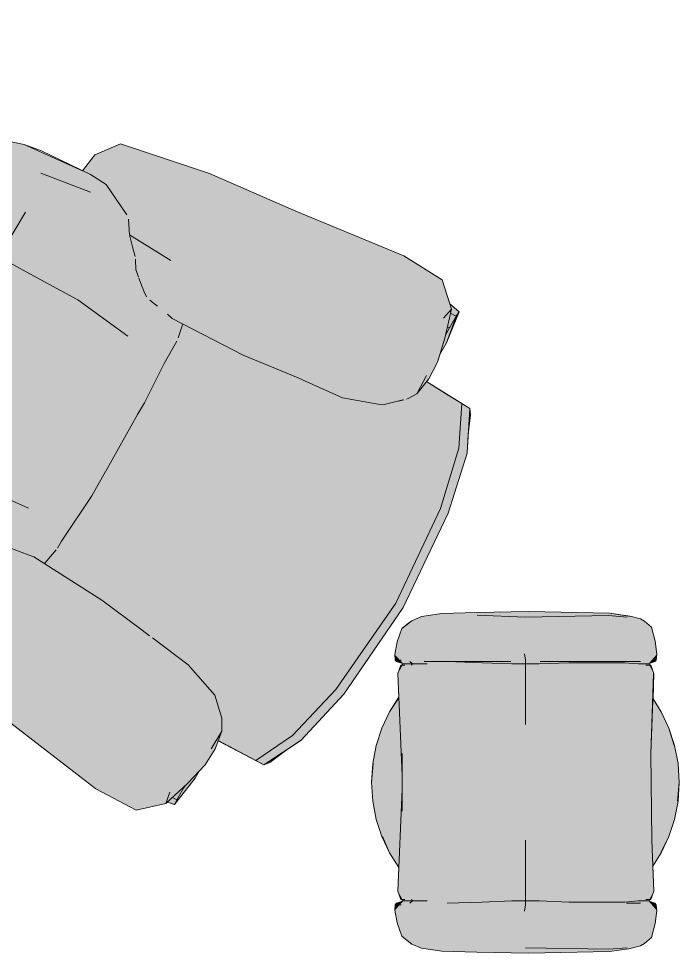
# Model space of a CAD drawing. Header units: inches. Extents: x 99 to 15695, y -7208 to 2559.
# Drawn here: x 9166.7 to 9205.3, y -4729.6 to -4674.9 of the extents above; entities that cross this region are included whole.
import ezdxf

# ---------------------------------------------------------------- set-up
doc = ezdxf.new("R2010")
doc.units = ezdxf.units.IN
doc.header["$LTSCALE"] = 96
doc.header["$MEASUREMENT"] = 0
doc.layers.add('Furniture_ Interior', color=7, linetype='Continuous', lineweight=25, true_color=0x8080c0)

# ---------------------------------------------------------------- blocks, each defined once
blk = doc.blocks.new('Seating_Chairs_Armchairs_Marido Recliner')
at = {"layer": 'Furniture_ Interior', "color": 163, "lineweight": 0, "true_color": 0x8080c0, "transparency": 33554687}
for p, q in [((-0.055, 45.559), (8.566, 45.02)), ((-13.17, 34.285), (-12.637, 38.042)), ((-6.753, 33.941), (-6.65, 37.879)), ((6.54, 37.882), (6.643, 33.941)), ((12.527, 38.042), (13.063, 34.285)), ((2.78, 37.49), (1.602, 37.51)), ((10.498, 31.644), (8.263, 28.636)), ((12.728, 30.913), (12.244, 30.553)), ((-12.063, 30.344), (-11.959, 26.871)), ((11.959, 26.871), (12.065, 30.42)), ((-10.307, 28.687), (-10.899, 29.097)), ((-10.336, 28.707), (-10.007, 28.273)), ((9.83, 28.051), (9.338, 27.374)), ((-9.095, 26.728), (-9.008, 26.062)), ((-8.837, 23.83), (-7.908, 23.637)), ((3.588, 23.32), (1.791, 23.352)), ((7.065, 23.588), (3.588, 23.32)), ((7.579, 23.578), (7.065, 23.588)), ((-17.489, 7.871), (-18.234, 7.708)), ((-16.856, 7.224), (-16.853, 7.155)), ((-11.693, 7.392), (-11.45, 7.7)), ((-12.442, 6.819), (-13.771, 6.862)), ((17.684, 7.155), (16.834, 7.162))]:
    blk.add_line(p, q, dxfattribs=at)
blk.add_lwpolyline([(-9.174, 46.087), (-7.975, 46.245), (-5.187, 46.047), (-0.055, 46.556), (5.08, 46.064), (7.868, 46.251), (9.067, 46.087), (11.064, 45.221), (11.972, 44.366), (12.622, 43.396), (13.587, 40.13), (13.78, 38.813), (14.001, 35.57), (15.387, 35.361), (16.806, 34.153), (18.009, 27.584), (18.673, 20.871), (19.664, 12.57), (19.561, 9.32), (18.234, 7.708), (18.114, 7.666), (18.023, 7.132), (15.915, 6.798), (15.387, 6.8), (14.856, 6.661), (13.649, 6.604), (13.092, 6.703), (12.975, 3), (12.648, 2.732), (11.487, 2.167), (10.424, 1.572), (6.507, 0.592), (-0.18, 0), (-6.848, 0.592), (-10.766, 1.572), (-11.829, 2.167), (-12.99, 2.732), (-13.316, 3), (-13.341, 3.769), (-13.358, 4.309), (-13.374, 4.821), (-13.431, 6.643), (-13.649, 6.604), (-14.856, 6.661), (-15.391, 6.801), (-16.214, 6.798), (-18.329, 7.155), (-18.465, 7.989), (-19.561, 9.32), (-19.664, 12.57), (-18.673, 20.871), (-18.009, 27.584), (-16.806, 34.153), (-15.387, 35.361), (-14.113, 35.554), (-13.698, 40.13), (-12.733, 43.396), (-12.082, 44.362), (-11.174, 45.218)], close=True, dxfattribs=at)
for points in [[(-13.083, 31.237), (-14.093, 33.591), (-14.155, 34.928), (-13.89, 38.813), (-13.698, 40.13), (-12.733, 43.396), (-12.082, 44.362), (-11.174, 45.218), (-9.174, 46.087), (-7.975, 46.245), (-5.187, 46.047), (-0.055, 46.556), (5.08, 46.064), (7.868, 46.251), (9.067, 46.087), (11.064, 45.221), (11.972, 44.366), (12.622, 43.396), (13.587, 40.13), (13.78, 38.813), (14.045, 34.928)], [(-7.623, 46.028), (-6.575, 45.953), (-5.105, 45.921), (-2.791, 46.195), (-0.055, 46.405), (2.681, 46.182), (4.995, 45.899), (6.466, 45.931), (7.515, 46.009)], [(-6.363, 37.978), (-7.295, 37.659), (-9.985, 37.604)], [(6.102, 38.128), (6.251, 37.978), (5.006, 37.602), (-0.061, 37.466), (-5.153, 37.602), (-6.363, 37.978), (-6.214, 38.128)], [(9.883, 37.604), (7.214, 37.659), (6.251, 37.978)], [(-11.81, 7.248), (-11.897, 7.189), (-12.442, 6.819), (-13.649, 6.604), (-14.856, 6.661), (-16.42, 7.07), (-18.234, 7.708), (-19.561, 9.32), (-19.664, 12.57), (-18.673, 20.871), (-18.009, 27.584), (-16.806, 34.153), (-15.387, 35.361), (-14.113, 35.554)], [(14.001, 35.57), (15.387, 35.361), (16.806, 34.153), (18.009, 27.584), (18.673, 20.871), (19.664, 12.57), (19.561, 9.32), (18.234, 7.708), (17.489, 7.871)], [(14.045, 34.928), (13.849, 33.681), (13.682, 32.831), (12.978, 31.24)], [(-6.39, 26.817), (-6.809, 31.231), (-6.753, 33.941)], [(6.28, 26.817), (6.7, 31.231), (6.643, 33.941)], [(-11.042, 29.208), (-11.496, 29.731), (-12.063, 30.344), (-12.891, 30.956)], [(10.91, 29.138), (11.371, 29.667), (12.065, 30.42)], [(10.879, 29.104), (10.337, 28.728), (10.004, 28.289)], [(-9.167, 27.059), (-9.393, 27.43), (-9.96, 28.209)], [(9.031, 18.969), (8.801, 24.737), (8.888, 25.162), (9.022, 26.221), (9.09, 26.729), (9.168, 27.087)], [(-8.891, 25.134), (-8.802, 24.702), (-9.031, 18.969), (-9.531, 14.746)], [(-7.686, 23.583), (-7.178, 23.593), (-6.051, 23.576), (-3.241, 23.393), (-2.379, 23.398), (1.773, 23.347)], [(7.708, 23.609), (8.808, 23.838), (8.837, 23.832)], [(9.488, 14.734), (9.411, 15.39), (9.031, 18.969)], [(-10.626, 8.846), (-9.848, 11.289), (-9.58, 14.127), (-9.53, 14.746)], [(13.771, 6.862), (12.442, 6.819), (11.744, 7.293), (10.688, 8.56), (9.848, 11.289), (9.509, 14.469)], [(-10.626, 8.846), (-10.742, 8.523), (-11.662, 7.454)], [(-18.465, 7.989), (-18.329, 7.155), (-18.322, 7.132), (-17.983, 7.155), (-17.973, 7.616)], [(-16.646, 7.15), (-17.133, 7.162), (-17.124, 7.318)], [(18.234, 7.708), (16.42, 7.07), (14.856, 6.661), (13.649, 6.604), (12.442, 6.819)], [(15.387, 6.8), (15.915, 6.798), (18.023, 7.132), (17.684, 7.155), (17.693, 7.518)], [(16.65, 7.151), (16.834, 7.162), (16.831, 7.215)], [(18.114, 7.666), (18.03, 7.155), (18.023, 7.132)], [(-15.391, 6.801), (-16.214, 6.798), (-18.322, 7.132)], [(-16.214, 6.798), (-16.882, 6.919), (-17.983, 7.155), (-17.133, 7.162)], [(-11.829, 2.167), (-12.99, 2.732), (-13.316, 3), (-13.432, 6.642)], [(13.091, 6.703), (12.993, 3.674), (10.435, 2.271), (6.509, 1.231), (-0.18, 0.619), (-6.851, 1.231), (-10.776, 2.271), (-13.335, 3.674), (-13.431, 6.643)], [(13.092, 6.703), (12.975, 3), (12.648, 2.732), (11.487, 2.167)], [(12.993, 3.674), (12.975, 3), (10.424, 1.572), (6.507, 0.592), (-0.18, 0), (-6.848, 0.592), (-10.766, 1.572), (-13.316, 3), (-13.335, 3.674)]]:
    blk.add_lwpolyline(points, dxfattribs=at)
at = {"layer": 'Furniture_ Interior', "color": 7, "lineweight": 0, "true_color": 0xffffff, "transparency": 33554687}
for points in [[(-0.055, 46.556), (14.001, 35.57), (-0.055, 46.556), (-14.113, 35.554)], [(-5.187, 46.047), (-0.055, 46.556), (-5.187, 46.047), (-14.113, 35.554)], [(-14.113, 35.554), (-13.698, 40.13), (-14.113, 35.554), (-5.187, 46.047)], [(-5.187, 46.047), (-13.698, 40.13), (-5.187, 46.047), (-7.975, 46.245)], [(-7.975, 46.245), (-13.698, 40.13), (-7.975, 46.245), (-12.733, 43.396)], [(-9.174, 46.087), (-7.975, 46.245), (-9.174, 46.087), (-12.733, 43.396)], [(-12.733, 43.396), (-12.082, 44.362), (-12.733, 43.396), (-9.174, 46.087)], [(-9.174, 46.087), (-12.082, 44.362), (-9.174, 46.087), (-11.174, 45.218)], [(-0.055, 46.556), (5.08, 46.064), (-0.055, 46.556), (14.001, 35.57)], [(7.868, 46.251), (13.587, 40.13), (7.868, 46.251), (5.08, 46.064)], [(13.587, 40.13), (13.78, 38.813), (13.587, 40.13), (5.08, 46.064)], [(5.08, 46.064), (13.78, 38.813), (5.08, 46.064), (14.001, 35.57)], [(7.868, 46.251), (9.067, 46.087), (7.868, 46.251), (12.622, 43.396)], [(12.622, 43.396), (13.587, 40.13), (12.622, 43.396), (7.868, 46.251)], [(11.064, 45.221), (11.972, 44.366), (11.064, 45.221), (9.067, 46.087)], [(9.067, 46.087), (11.972, 44.366), (9.067, 46.087), (12.622, 43.396)], [(18.009, 27.584), (-18.009, 27.584), (18.009, 27.584), (14.001, 35.57)], [(-18.009, 27.584), (-14.113, 35.554), (-18.009, 27.584), (14.001, 35.57)], [(-16.806, 34.153), (-14.113, 35.554), (-16.806, 34.153), (-18.009, 27.584)], [(-15.387, 35.361), (-14.113, 35.554), (-15.387, 35.361), (-16.806, 34.153)], [(14.001, 35.57), (15.387, 35.361), (14.001, 35.57), (16.806, 34.153)], [(14.001, 35.57), (16.806, 34.153), (14.001, 35.57), (18.009, 27.584)], [(18.009, 27.584), (18.673, 20.871), (18.009, 27.584), (-18.673, 20.871)], [(-18.673, 20.871), (-18.009, 27.584), (-18.673, 20.871), (18.009, 27.584)], [(-19.664, 12.57), (-18.673, 20.871), (-19.664, 12.57), (-13.431, 6.643)], [(13.092, 6.703), (-13.431, 6.643), (13.092, 6.703), (-18.673, 20.871)], [(18.673, 20.871), (13.092, 6.703), (18.673, 20.871), (-18.673, 20.871)], [(19.664, 12.57), (13.092, 6.703), (19.664, 12.57), (18.673, 20.871)], [(-18.465, 7.989), (-19.561, 9.32), (-18.465, 7.989), (-19.664, 12.57)], [(-15.391, 6.801), (-18.465, 7.989), (-15.391, 6.801), (-19.664, 12.57)], [(-13.431, 6.643), (-15.391, 6.801), (-13.431, 6.643), (-19.664, 12.57)], [(15.387, 6.8), (13.092, 6.703), (15.387, 6.8), (19.664, 12.57)], [(19.664, 12.57), (18.114, 7.666), (19.664, 12.57), (15.387, 6.8)], [(19.561, 9.32), (18.114, 7.666), (19.561, 9.32), (19.664, 12.57)], [(18.234, 7.708), (18.114, 7.666), (18.234, 7.708), (19.561, 9.32)], [(-16.214, 6.798), (-18.329, 7.155), (-16.214, 6.798), (-18.465, 7.989)], [(-15.391, 6.801), (-16.214, 6.798), (-15.391, 6.801), (-18.465, 7.989)], [(18.114, 7.666), (15.915, 6.798), (18.114, 7.666), (15.387, 6.8)], [(18.023, 7.132), (15.915, 6.798), (18.023, 7.132), (18.114, 7.666)], [(-14.856, 6.661), (-15.391, 6.801), (-14.856, 6.661), (-13.431, 6.643)], [(-13.431, 6.643), (-13.649, 6.604), (-13.431, 6.643), (-14.856, 6.661)], [(-0.18, 0), (-13.431, 6.643), (-0.18, 0), (13.092, 6.703)], [(-6.848, 0.592), (-13.431, 6.643), (-6.848, 0.592), (-0.18, 0)], [(-13.374, 4.821), (-13.431, 6.643), (-13.374, 4.821), (-10.766, 1.572)], [(-10.766, 1.572), (-13.431, 6.643), (-10.766, 1.572), (-6.848, 0.592)], [(6.507, 0.592), (-0.18, 0), (6.507, 0.592), (13.092, 6.703)], [(13.092, 6.703), (10.424, 1.572), (13.092, 6.703), (6.507, 0.592)], [(11.487, 2.167), (10.424, 1.572), (11.487, 2.167), (13.092, 6.703)], [(13.092, 6.703), (12.648, 2.732), (13.092, 6.703), (11.487, 2.167)], [(12.975, 3), (12.648, 2.732), (12.975, 3), (13.092, 6.703)], [(14.856, 6.661), (13.092, 6.703), (14.856, 6.661), (15.387, 6.8)], [(13.649, 6.604), (13.092, 6.703), (13.649, 6.604), (14.856, 6.661)], [(-11.829, 2.167), (-13.358, 4.309), (-11.829, 2.167), (-13.374, 4.821)], [(-10.766, 1.572), (-11.829, 2.167), (-10.766, 1.572), (-13.374, 4.821)], [(-13.341, 3.769), (-13.358, 4.309), (-13.341, 3.769), (-11.829, 2.167)], [(-13.316, 3), (-13.341, 3.769), (-13.316, 3), (-12.99, 2.732)], [(-12.99, 2.732), (-13.341, 3.769), (-12.99, 2.732), (-11.829, 2.167)]]:
    blk.add_solid(points, dxfattribs=at)
blk = doc.blocks.new('Seating_Ottomans_Stretto Ottoman')
at = {"layer": 'Furniture_ Interior', "color": 163, "lineweight": 0, "true_color": 0x8080c0, "transparency": 33554687}
for p, q in [((-1.26, 20.063), (0, 20.172)), ((-8.22, 18.618), (-8.22, 18.6)), ((-8.22, 18.226), (-8.22, 18.487)), ((-5.725, 18.385), (-4.739, 18.989)), ((4.739, 18.989), (5.725, 18.385)), ((-7.871, 18.001), (-7.871, 18.245)), ((-1.943, 18.175), (1.943, 18.175)), ((7.871, 18.245), (7.964, 18.088)), ((-8.114, 16.719), (-8.114, 11.037)), ((-7.871, 10.086), (-7.964, 10.086)), ((-3.884, 10.087), (-7.871, 10.087)), ((3.884, 10.087), (7.871, 10.087)), ((7.964, 10.086), (7.871, 10.086)), ((-8.114, 9.126), (-8.114, 2.543)), ((8.114, 3.471), (8.114, 2.543)), ((1.26, 0.108), (0, 0))]:
    blk.add_line(p, q, dxfattribs=at)
blk.add_lwpolyline([(-9.435, 18.499), (-8.59, 18.644), (-8.22, 18.618), (-8.114, 18.528), (-7.964, 18.088), (-7.871, 18.245), (-7.307, 18.448), (-5.725, 18.385), (-4.739, 18.989), (-3.643, 19.492), (-2.482, 19.863), (-1.264, 20.093), (0, 20.172), (1.264, 20.093), (2.482, 19.863), (3.643, 19.492), (4.739, 18.989), (5.725, 18.385), (7.308, 18.448), (7.871, 18.245), (7.964, 18.088), (8.114, 18.528), (8.22, 18.618), (8.59, 18.638), (9.435, 18.499), (10.332, 18.188), (10.706, 17.734), (10.862, 17.541), (11.135, 16.902), (11.341, 15.571), (11.402, 13.264), (11.48, 9.888), (11.357, 4.583), (11.174, 3.316), (11.159, 3.227), (10.984, 2.544), (10.819, 2.287), (10.427, 1.83), (9.488, 1.576), (8.602, 1.478), (8.22, 1.509), (8.114, 1.599), (7.964, 2.02), (7.871, 1.863), (7.307, 1.66), (5.634, 1.731), (4.739, 1.183), (3.643, 0.68), (2.482, 0.308), (1.264, 0.079), (0, 0), (-1.264, 0.079), (-2.482, 0.308), (-3.643, 0.68), (-4.739, 1.183), (-5.622, 1.724), (-7.307, 1.66), (-7.871, 1.863), (-7.964, 2.02), (-8.114, 1.599), (-8.22, 1.509), (-8.602, 1.478), (-9.488, 1.576), (-10.427, 1.83), (-10.819, 2.287), (-10.984, 2.544), (-11.159, 3.227), (-11.357, 4.583), (-11.48, 9.888), (-11.402, 13.264), (-11.341, 15.571), (-11.135, 16.902), (-10.862, 17.541), (-10.332, 18.188)], close=True, dxfattribs=at)
for points in [[(-5.675, 18.383), (-4.739, 18.989), (-3.643, 19.492), (-2.482, 19.863), (-1.264, 20.093), (0, 20.172), (1.264, 20.093), (2.482, 19.863), (3.643, 19.492), (4.739, 18.989), (3.632, 19.464)], [(-8.22, 1.509), (-8.602, 1.478), (-9.488, 1.576), (-10.427, 1.83), (-10.819, 2.287), (-10.984, 2.544), (-11.159, 3.227), (-11.174, 3.316), (-11.357, 4.583), (-11.48, 9.888), (-11.402, 13.264), (-11.341, 15.571), (-11.135, 16.902), (-10.862, 17.541), (-10.706, 17.734), (-10.332, 18.188), (-9.435, 18.499), (-8.59, 18.644), (-8.22, 18.618), (-8.114, 18.528), (-7.964, 18.088)], [(-7.964, 16.529), (-7.964, 18.088), (-7.871, 18.245), (-7.307, 18.448), (-0.464, 18.175)], [(0.464, 18.175), (7.308, 18.448), (7.871, 18.245), (7.871, 18.001)], [(7.964, 16.529), (7.964, 18.088), (8.114, 18.528), (8.22, 18.618)], [(8.22, 18.226), (8.22, 18.618), (8.59, 18.638), (9.435, 18.499), (10.332, 18.188), (10.706, 17.734), (10.862, 17.541), (11.135, 16.902), (11.341, 15.571), (11.402, 13.264), (11.48, 9.888), (11.357, 4.583), (11.174, 3.316), (11.159, 3.227), (10.984, 2.544), (10.819, 2.287), (10.427, 1.83), (9.488, 1.576), (8.602, 1.478), (8.22, 1.509), (8.22, 1.545)], [(-8.114, 17.654), (-7.964, 17.492), (-7.871, 17.546)], [(7.871, 17.546), (7.964, 17.492), (8.114, 17.654)], [(-8.114, 15.217), (-8.037, 12.916), (-7.964, 10.988), (-7.964, 9.176), (-8.037, 7.25), (-8.037, 3.578), (-7.964, 2.69), (-7.964, 2.02)], [(8.114, 15.217), (8.037, 12.916), (7.964, 10.988), (7.964, 9.176), (8.037, 7.25), (8.037, 3.578), (7.964, 2.69), (7.964, 2.02), (7.871, 1.863), (7.871, 2.185)], [(-11.106, 3.412), (-11.202, 4.646), (-11.107, 10.086), (-11.241, 13.257)], [(-8.638, 10.144), (-8.22, 10.088), (-8.114, 10.09), (-7.964, 10.087)], [(7.964, 10.087), (8.114, 10.09), (8.22, 10.088), (8.638, 10.144)], [(11.107, 10.086), (11.202, 4.646), (11.106, 3.412)], [(-7.871, 1.863), (-7.964, 2.02), (-8.114, 1.599), (-8.22, 1.509), (-8.22, 1.545)], [(-1.943, 1.862), (-7.307, 1.66), (-7.871, 1.863), (-7.871, 2.185)], [(7.871, 1.863), (7.307, 1.66), (3.884, 1.806), (-1.943, 1.862), (-7.307, 1.697)], [(8.22, 1.509), (8.114, 1.599), (7.964, 2.02)], [(-2.474, 0.337), (-3.643, 0.68), (-4.739, 1.183), (-5.622, 1.724)], [(5.634, 1.731), (4.739, 1.183), (3.643, 0.68)], [(4.725, 1.209), (3.643, 0.68), (2.482, 0.308), (1.264, 0.079), (0, 0), (-1.264, 0.079), (-2.482, 0.308), (-3.643, 0.68)]]:
    blk.add_lwpolyline(points, dxfattribs=at)
at = {"layer": 'Furniture_ Interior', "color": 7, "lineweight": 0, "true_color": 0xffffff, "transparency": 33554687}
for points in [[(-1.264, 20.093), (0, 20.172), (-1.264, 20.093), (-5.725, 18.385)], [(-5.725, 18.385), (0, 20.172), (-5.725, 18.385), (5.725, 18.385)], [(-5.725, 18.385), (-2.482, 19.863), (-5.725, 18.385), (-1.264, 20.093)], [(-3.643, 19.492), (-2.482, 19.863), (-3.643, 19.492), (-5.725, 18.385)], [(1.264, 20.093), (5.725, 18.385), (1.264, 20.093), (0, 20.172)], [(2.482, 19.863), (5.725, 18.385), (2.482, 19.863), (1.264, 20.093)], [(3.643, 19.492), (5.725, 18.385), (3.643, 19.492), (2.482, 19.863)], [(-5.725, 18.385), (-4.739, 18.989), (-5.725, 18.385), (-3.643, 19.492)], [(4.739, 18.989), (5.725, 18.385), (4.739, 18.989), (3.643, 19.492)], [(-5.725, 18.385), (-5.622, 1.724), (-5.725, 18.385), (-11.48, 9.888)], [(-11.48, 9.888), (-11.402, 13.264), (-11.48, 9.888), (-5.725, 18.385)], [(-5.725, 18.385), (-11.402, 13.264), (-5.725, 18.385), (-7.964, 18.088)], [(-7.964, 18.088), (-10.862, 17.541), (-7.964, 18.088), (-9.435, 18.499)], [(-9.435, 18.499), (-10.862, 17.541), (-9.435, 18.499), (-10.332, 18.188)], [(-8.59, 18.644), (-7.964, 18.088), (-8.59, 18.644), (-9.435, 18.499)], [(-8.59, 18.644), (-8.22, 18.618), (-8.59, 18.644), (-8.114, 18.528)], [(-8.114, 18.528), (-7.964, 18.088), (-8.114, 18.528), (-8.59, 18.644)], [(-7.871, 18.245), (-7.307, 18.448), (-7.871, 18.245), (-7.964, 18.088)], [(-7.964, 18.088), (-7.307, 18.448), (-7.964, 18.088), (-5.725, 18.385)], [(-5.622, 1.724), (-5.725, 18.385), (-5.622, 1.724), (5.725, 18.385)], [(5.725, 18.385), (5.634, 1.731), (5.725, 18.385), (-5.622, 1.724)], [(5.725, 18.385), (11.48, 9.888), (5.725, 18.385), (5.634, 1.731)], [(5.725, 18.385), (7.308, 18.448), (5.725, 18.385), (7.964, 18.088)], [(11.402, 13.264), (11.48, 9.888), (11.402, 13.264), (5.725, 18.385)], [(5.725, 18.385), (7.964, 18.088), (5.725, 18.385), (11.402, 13.264)], [(7.308, 18.448), (7.871, 18.245), (7.308, 18.448), (7.964, 18.088)], [(7.964, 18.088), (8.114, 18.528), (7.964, 18.088), (8.59, 18.638)], [(7.964, 18.088), (8.59, 18.638), (7.964, 18.088), (9.435, 18.499)], [(7.964, 18.088), (9.435, 18.499), (7.964, 18.088), (10.706, 17.734)], [(8.114, 18.528), (8.22, 18.618), (8.114, 18.528), (8.59, 18.638)], [(9.435, 18.499), (10.332, 18.188), (9.435, 18.499), (10.706, 17.734)], [(-7.964, 18.088), (-11.402, 13.264), (-7.964, 18.088), (-11.341, 15.571)], [(-11.341, 15.571), (-11.135, 16.902), (-11.341, 15.571), (-7.964, 18.088)], [(-11.135, 16.902), (-10.862, 17.541), (-11.135, 16.902), (-7.964, 18.088)], [(7.964, 18.088), (10.706, 17.734), (7.964, 18.088), (11.135, 16.902)], [(11.135, 16.902), (11.341, 15.571), (11.135, 16.902), (7.964, 18.088)], [(7.964, 18.088), (11.341, 15.571), (7.964, 18.088), (11.402, 13.264)], [(10.706, 17.734), (10.862, 17.541), (10.706, 17.734), (11.135, 16.902)], [(-7.964, 2.02), (-11.357, 4.583), (-7.964, 2.02), (-11.48, 9.888)], [(-5.622, 1.724), (-7.964, 2.02), (-5.622, 1.724), (-11.48, 9.888)], [(11.48, 9.888), (7.964, 2.02), (11.48, 9.888), (5.634, 1.731)], [(11.357, 4.583), (7.964, 2.02), (11.357, 4.583), (11.48, 9.888)], [(-11.159, 3.227), (-11.357, 4.583), (-11.159, 3.227), (-7.964, 2.02)], [(11.357, 4.583), (11.174, 3.316), (11.357, 4.583), (7.964, 2.02)], [(-10.984, 2.544), (-11.159, 3.227), (-10.984, 2.544), (-10.819, 2.287)], [(-10.819, 2.287), (-11.159, 3.227), (-10.819, 2.287), (-9.488, 1.576)], [(-9.488, 1.576), (-11.159, 3.227), (-9.488, 1.576), (-7.964, 2.02)], [(11.159, 3.227), (7.964, 2.02), (11.159, 3.227), (11.174, 3.316)], [(9.488, 1.576), (7.964, 2.02), (9.488, 1.576), (11.159, 3.227)], [(11.159, 3.227), (10.819, 2.287), (11.159, 3.227), (9.488, 1.576)], [(11.159, 3.227), (10.984, 2.544), (11.159, 3.227), (10.819, 2.287)], [(-10.427, 1.83), (-10.819, 2.287), (-10.427, 1.83), (-9.488, 1.576)], [(-8.602, 1.478), (-9.488, 1.576), (-8.602, 1.478), (-7.964, 2.02)], [(-7.964, 2.02), (-8.114, 1.599), (-7.964, 2.02), (-8.602, 1.478)], [(-7.871, 1.863), (-7.964, 2.02), (-7.871, 1.863), (-7.307, 1.66)], [(-7.307, 1.66), (-7.964, 2.02), (-7.307, 1.66), (-5.622, 1.724)], [(7.964, 2.02), (7.307, 1.66), (7.964, 2.02), (5.634, 1.731)], [(7.871, 1.863), (7.307, 1.66), (7.871, 1.863), (7.964, 2.02)], [(8.114, 1.599), (7.964, 2.02), (8.114, 1.599), (8.602, 1.478)], [(8.602, 1.478), (7.964, 2.02), (8.602, 1.478), (9.488, 1.576)], [(10.819, 2.287), (10.427, 1.83), (10.819, 2.287), (9.488, 1.576)], [(-8.114, 1.599), (-8.22, 1.509), (-8.114, 1.599), (-8.602, 1.478)], [(5.634, 1.731), (0, 0), (5.634, 1.731), (-5.622, 1.724)], [(-2.482, 0.308), (-3.643, 0.68), (-2.482, 0.308), (-5.622, 1.724)], [(-1.264, 0.079), (-2.482, 0.308), (-1.264, 0.079), (-5.622, 1.724)], [(-4.739, 1.183), (-5.622, 1.724), (-4.739, 1.183), (-3.643, 0.68)], [(-5.622, 1.724), (0, 0), (-5.622, 1.724), (-1.264, 0.079)], [(1.264, 0.079), (0, 0), (1.264, 0.079), (5.634, 1.731)], [(5.634, 1.731), (2.482, 0.308), (5.634, 1.731), (1.264, 0.079)], [(3.643, 0.68), (2.482, 0.308), (3.643, 0.68), (5.634, 1.731)], [(5.634, 1.731), (4.739, 1.183), (5.634, 1.731), (3.643, 0.68)], [(8.22, 1.509), (8.114, 1.599), (8.22, 1.509), (8.602, 1.478)]]:
    blk.add_solid(points, dxfattribs=at)

msp = doc.modelspace()

# ---------------------------------------------------------------- block references
at = {"layer": 'Furniture_ Interior', "transparency": 33554687}
for name, p, xscale, yscale, rotation in [('Seating_Chairs_Armchairs_Marido Recliner', (9189.066, -4709.467), -0.9157392978668212, 0.8162250518798827, 59.99999999999994), ('Seating_Ottomans_Stretto Ottoman', (9205.299, -4719.555), -0.8711159825325012, 0.8923431634902954, 89.99999999999993)]:
    msp.add_blockref(name, p, dxfattribs=dict(at, xscale=xscale, yscale=yscale, rotation=rotation))

doc.saveas('drawing.dxf')
